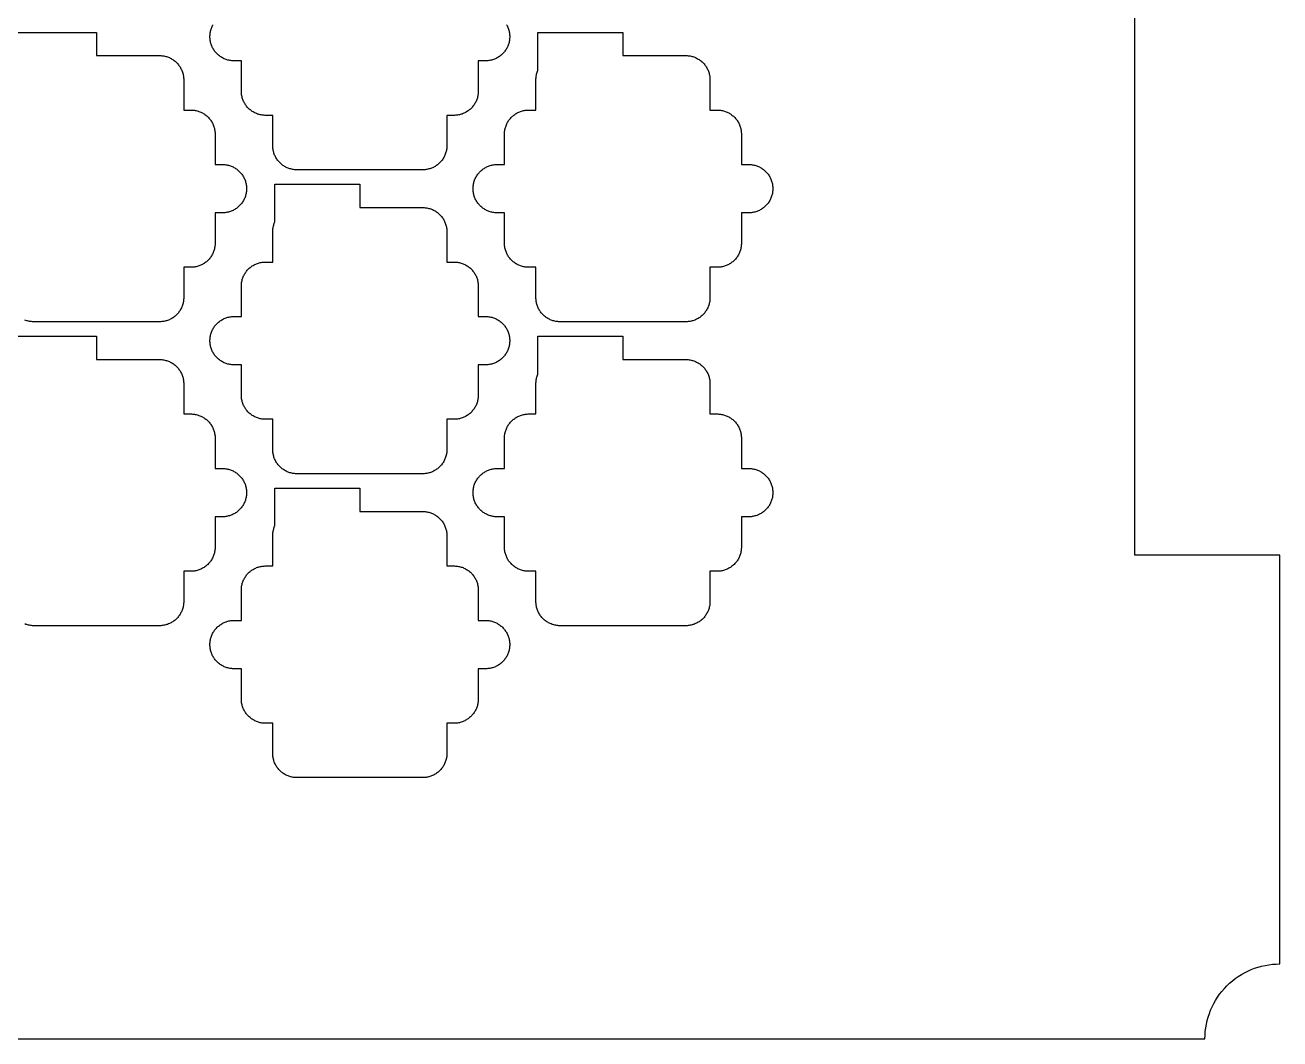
# Model space of a CAD drawing. Extents: x -49 to 54, y -38 to 38.
# Drawn here: x 28.45 to 54.4, y -38 to -17.04 of the extents above; entities that cross this region are included whole.
import ezdxf

# ---------------------------------------------------------------- set-up
doc = ezdxf.new("R2010")
doc.units = 0
doc.layers.add('CONDUCTIVE_LAYER_BACK_LAYER', color=2, linetype='CONTINUOUS')
doc.layers.add('OUTLINE', color=7, linetype='CONTINUOUS')

msp = doc.modelspace()

# ---------------------------------------------------------------- linework, layer by layer
at = {"layer": 'CONDUCTIVE_LAYER_BACK_LAYER'}
for points in [[(38.407, -17.033), (38.416, -17.051), (38.425, -17.068), (38.433, -17.087), (38.44, -17.105), (38.447, -17.124), (38.453, -17.143), (38.458, -17.162), (38.462, -17.181), (38.466, -17.201), (38.469, -17.221), (38.47, -17.24), (38.472, -17.26), (38.472, -17.28), (38.472, -17.3), (38.47, -17.32), (38.469, -17.34), (38.466, -17.359), (38.462, -17.379), (38.458, -17.398), (38.453, -17.418), (38.447, -17.437), (38.44, -17.455), (38.433, -17.474), (38.425, -17.492), (38.416, -17.51), (38.407, -17.527), (38.397, -17.544), (38.386, -17.561), (38.374, -17.577), (38.362, -17.593), (38.349, -17.608), (38.336, -17.623), (38.322, -17.637), (38.308, -17.651), (38.293, -17.664), (38.277, -17.676), (38.261, -17.688), (38.245, -17.699), (38.228, -17.71), (38.211, -17.72), (38.193, -17.729), (38.175, -17.737), (38.157, -17.745), (38.138, -17.752), (38.119, -17.758), (38.1, -17.764), (38.081, -17.768), (38.061, -17.772), (38.041, -17.775), (38.022, -17.778), (38.002, -17.779), (37.982, -17.78), (37.822, -17.78), (37.822, -18.406), (37.822, -18.426), (37.82, -18.446), (37.819, -18.466), (37.816, -18.485), (37.812, -18.505), (37.808, -18.524), (37.803, -18.543), (37.797, -18.562), (37.79, -18.581), (37.783, -18.6), (37.775, -18.618), (37.766, -18.636), (37.757, -18.653), (37.747, -18.67), (37.736, -18.687), (37.724, -18.703), (37.712, -18.719), (37.699, -18.734), (37.686, -18.749), (37.672, -18.763), (37.658, -18.777), (37.643, -18.79), (37.627, -18.802), (37.611, -18.814), (37.595, -18.825), (37.578, -18.836), (37.561, -18.846), (37.543, -18.855), (37.525, -18.863), (37.507, -18.871), (37.488, -18.878), (37.469, -18.884), (37.45, -18.889), (37.431, -18.894), (37.411, -18.898), (37.391, -18.901), (37.372, -18.904), (37.352, -18.905), (37.332, -18.906), (37.172, -18.906), (37.172, -19.532), (37.172, -19.552), (37.17, -19.572), (37.169, -19.591), (37.166, -19.611), (37.162, -19.631), (37.158, -19.65), (37.153, -19.669), (37.147, -19.688), (37.14, -19.707), (37.133, -19.726), (37.125, -19.744), (37.116, -19.762), (37.107, -19.779), (37.097, -19.796), (37.086, -19.813), (37.074, -19.829), (37.062, -19.845), (37.049, -19.86), (37.036, -19.875), (37.022, -19.889), (37.008, -19.903), (36.993, -19.916), (36.977, -19.928), (36.961, -19.94), (36.945, -19.951), (36.928, -19.962), (36.911, -19.971), (36.893, -19.981), (36.875, -19.989), (36.857, -19.997), (36.838, -20.004), (36.819, -20.01), (36.8, -20.015), (36.781, -20.02), (36.761, -20.024), (36.741, -20.027), (36.722, -20.029), (36.702, -20.031), (36.682, -20.032), (34.062, -20.032), (34.042, -20.031), (34.022, -20.029), (34.003, -20.027), (33.983, -20.024), (33.964, -20.02), (33.944, -20.015), (33.925, -20.01), (33.906, -20.004), (33.888, -19.997), (33.869, -19.989), (33.851, -19.981), (33.834, -19.971), (33.816, -19.962), (33.799, -19.951), (33.783, -19.94), (33.767, -19.928), (33.752, -19.916), (33.737, -19.903), (33.722, -19.889), (33.708, -19.875), (33.695, -19.86), (33.682, -19.845), (33.67, -19.829), (33.658, -19.813), (33.648, -19.796), (33.637, -19.779), (33.628, -19.762), (33.619, -19.744), (33.611, -19.726), (33.604, -19.707), (33.597, -19.688), (33.591, -19.669), (33.586, -19.65), (33.582, -19.631), (33.578, -19.611), (33.576, -19.591), (33.574, -19.572), (33.572, -19.552), (33.572, -19.532), (33.572, -18.906), (33.412, -18.906), (33.392, -18.905), (33.372, -18.904), (33.353, -18.901), (33.333, -18.898), (33.314, -18.894), (33.294, -18.889), (33.275, -18.884), (33.256, -18.878), (33.238, -18.871), (33.219, -18.863), (33.201, -18.855), (33.184, -18.846), (33.166, -18.836), (33.149, -18.825), (33.133, -18.814), (33.117, -18.802), (33.102, -18.79), (33.087, -18.777), (33.072, -18.763), (33.058, -18.749), (33.045, -18.734), (33.032, -18.719), (33.02, -18.703), (33.008, -18.687), (32.998, -18.67), (32.987, -18.653), (32.978, -18.636), (32.969, -18.618), (32.961, -18.6), (32.954, -18.581), (32.947, -18.562), (32.941, -18.543), (32.936, -18.524), (32.932, -18.505), (32.928, -18.485), (32.926, -18.466), (32.924, -18.446), (32.922, -18.426), (32.922, -18.406), (32.922, -17.78), (32.762, -17.78), (32.742, -17.779), (32.722, -17.778), (32.703, -17.775), (32.683, -17.772), (32.664, -17.768), (32.644, -17.764), (32.625, -17.758), (32.606, -17.752), (32.588, -17.745), (32.569, -17.737), (32.551, -17.729), (32.534, -17.72), (32.516, -17.71), (32.499, -17.699), (32.483, -17.688), (32.467, -17.676), (32.452, -17.664), (32.437, -17.651), (32.422, -17.637), (32.408, -17.623), (32.395, -17.608), (32.382, -17.593), (32.37, -17.577), (32.358, -17.561), (32.348, -17.544), (32.337, -17.527), (32.328, -17.51), (32.319, -17.492), (32.311, -17.474), (32.304, -17.455), (32.297, -17.437), (32.291, -17.418), (32.286, -17.398), (32.282, -17.379), (32.278, -17.359), (32.276, -17.34), (32.274, -17.32), (32.272, -17.3), (32.272, -17.28), (32.272, -17.26), (32.274, -17.24), (32.276, -17.221), (32.278, -17.201), (32.282, -17.181), (32.286, -17.162), (32.291, -17.143), (32.297, -17.124), (32.304, -17.105), (32.311, -17.087), (32.319, -17.068), (32.328, -17.051), (32.337, -17.033)], [(28.173, -17.19), (29.93, -17.19), (29.93, -17.671), (31.24, -17.671), (31.26, -17.671), (31.28, -17.673), (31.3, -17.675), (31.319, -17.678), (31.339, -17.682), (31.358, -17.687), (31.377, -17.692), (31.396, -17.699), (31.415, -17.706), (31.433, -17.713), (31.451, -17.722), (31.469, -17.731), (31.486, -17.741), (31.503, -17.751), (31.519, -17.762), (31.535, -17.774), (31.551, -17.787), (31.566, -17.8), (31.58, -17.813), (31.594, -17.828), (31.608, -17.842), (31.62, -17.858), (31.632, -17.873), (31.644, -17.89), (31.655, -17.906), (31.665, -17.923), (31.674, -17.941), (31.683, -17.959), (31.691, -17.977), (31.699, -17.995), (31.705, -18.014), (31.711, -18.033), (31.716, -18.052), (31.72, -18.072), (31.724, -18.091), (31.727, -18.111), (31.729, -18.131), (31.73, -18.151), (31.73, -18.17), (31.73, -18.796), (31.89, -18.796), (31.91, -18.797), (31.93, -18.799), (31.95, -18.801), (31.969, -18.804), (31.989, -18.808), (32.008, -18.813), (32.027, -18.818), (32.046, -18.825), (32.065, -18.832), (32.083, -18.839), (32.101, -18.848), (32.119, -18.857), (32.136, -18.867), (32.153, -18.877), (32.169, -18.888), (32.185, -18.9), (32.201, -18.913), (32.216, -18.926), (32.23, -18.939), (32.244, -18.953), (32.258, -18.968), (32.27, -18.983), (32.282, -18.999), (32.294, -19.015), (32.305, -19.032), (32.315, -19.049), (32.324, -19.067), (32.333, -19.084), (32.341, -19.103), (32.349, -19.121), (32.355, -19.14), (32.361, -19.159), (32.366, -19.178), (32.37, -19.197), (32.374, -19.217), (32.377, -19.237), (32.379, -19.257), (32.38, -19.276), (32.38, -19.296), (32.38, -19.922), (32.54, -19.922), (32.56, -19.923), (32.58, -19.925), (32.6, -19.927), (32.619, -19.93), (32.639, -19.934), (32.658, -19.939), (32.677, -19.944), (32.696, -19.95), (32.715, -19.957), (32.733, -19.965), (32.751, -19.973), (32.769, -19.983), (32.786, -19.992), (32.803, -20.003), (32.819, -20.014), (32.835, -20.026), (32.851, -20.038), (32.866, -20.051), (32.88, -20.065), (32.894, -20.079), (32.908, -20.094), (32.92, -20.109), (32.932, -20.125), (32.944, -20.141), (32.955, -20.158), (32.965, -20.175), (32.974, -20.192), (32.983, -20.21), (32.991, -20.228), (32.999, -20.247), (33.005, -20.266), (33.011, -20.285), (33.016, -20.304), (33.02, -20.323), (33.024, -20.343), (33.027, -20.363), (33.029, -20.382), (33.03, -20.402), (33.03, -20.422), (33.03, -20.442), (33.029, -20.462), (33.027, -20.482), (33.024, -20.501), (33.02, -20.521), (33.016, -20.54), (33.011, -20.559), (33.005, -20.578), (32.999, -20.597), (32.991, -20.616), (32.983, -20.634), (32.974, -20.652), (32.965, -20.669), (32.955, -20.686), (32.944, -20.703), (32.932, -20.719), (32.92, -20.735), (32.908, -20.75), (32.894, -20.765), (32.88, -20.779), (32.866, -20.793), (32.851, -20.806), (32.835, -20.818), (32.819, -20.83), (32.803, -20.841), (32.786, -20.852), (32.769, -20.862), (32.751, -20.871), (32.733, -20.879), (32.715, -20.887), (32.696, -20.894), (32.677, -20.9), (32.658, -20.905), (32.639, -20.91), (32.619, -20.914), (32.6, -20.917), (32.58, -20.92), (32.56, -20.921), (32.54, -20.922), (32.38, -20.922), (32.38, -21.548), (32.38, -21.568), (32.379, -21.588), (32.377, -21.607), (32.374, -21.627), (32.37, -21.647), (32.366, -21.666), (32.361, -21.685), (32.355, -21.704), (32.349, -21.723), (32.341, -21.742), (32.333, -21.76), (32.324, -21.778), (32.315, -21.795), (32.305, -21.812), (32.294, -21.829), (32.282, -21.845), (32.27, -21.861), (32.258, -21.876), (32.244, -21.891), (32.23, -21.905), (32.216, -21.919), (32.201, -21.932), (32.185, -21.944), (32.169, -21.956), (32.153, -21.967), (32.136, -21.978), (32.119, -21.987), (32.101, -21.997), (32.083, -22.005), (32.065, -22.013), (32.046, -22.02), (32.027, -22.026), (32.008, -22.031), (31.989, -22.036), (31.969, -22.04), (31.95, -22.043), (31.93, -22.045), (31.91, -22.047), (31.89, -22.048), (31.73, -22.048), (31.73, -22.674), (31.73, -22.694), (31.729, -22.713), (31.727, -22.733), (31.724, -22.753), (31.72, -22.773), (31.716, -22.792), (31.711, -22.811), (31.705, -22.83), (31.699, -22.849), (31.691, -22.867), (31.683, -22.886), (31.674, -22.903), (31.665, -22.921), (31.655, -22.938), (31.644, -22.955), (31.632, -22.971), (31.62, -22.987), (31.608, -23.002), (31.594, -23.017), (31.58, -23.031), (31.566, -23.044), (31.551, -23.057), (31.535, -23.07), (31.519, -23.082), (31.503, -23.093), (31.486, -23.103), (31.469, -23.113), (31.451, -23.122), (31.433, -23.131), (31.415, -23.138), (31.396, -23.145), (31.377, -23.152), (31.358, -23.157), (31.339, -23.162), (31.319, -23.166), (31.3, -23.169), (31.28, -23.171), (31.26, -23.173), (31.24, -23.174), (28.62, -23.174), (28.6, -23.173), (28.581, -23.171), (28.561, -23.169), (28.541, -23.166), (28.522, -23.162), (28.502, -23.157), (28.483, -23.152), (28.464, -23.145), (28.446, -23.138)], [(28.173, -23.474), (29.93, -23.474), (29.93, -23.954), (31.24, -23.954), (31.26, -23.955), (31.28, -23.957), (31.3, -23.959), (31.319, -23.962), (31.339, -23.966), (31.358, -23.971), (31.377, -23.976), (31.396, -23.982), (31.415, -23.989), (31.433, -23.997), (31.451, -24.006), (31.469, -24.015), (31.486, -24.024), (31.503, -24.035), (31.519, -24.046), (31.535, -24.058), (31.551, -24.07), (31.566, -24.083), (31.58, -24.097), (31.594, -24.111), (31.608, -24.126), (31.62, -24.141), (31.632, -24.157), (31.644, -24.173), (31.655, -24.19), (31.665, -24.207), (31.674, -24.224), (31.683, -24.242), (31.691, -24.26), (31.699, -24.279), (31.705, -24.298), (31.711, -24.317), (31.716, -24.336), (31.72, -24.355), (31.724, -24.375), (31.727, -24.395), (31.729, -24.414), (31.73, -24.434), (31.73, -24.454), (31.73, -25.08), (31.89, -25.08), (31.91, -25.081), (31.93, -25.082), (31.95, -25.085), (31.969, -25.088), (31.989, -25.092), (32.008, -25.097), (32.027, -25.102), (32.046, -25.108), (32.065, -25.115), (32.083, -25.123), (32.101, -25.131), (32.119, -25.14), (32.136, -25.15), (32.153, -25.161), (32.169, -25.172), (32.185, -25.184), (32.201, -25.196), (32.216, -25.209), (32.23, -25.223), (32.244, -25.237), (32.258, -25.252), (32.27, -25.267), (32.282, -25.283), (32.294, -25.299), (32.305, -25.316), (32.315, -25.333), (32.324, -25.35), (32.333, -25.368), (32.341, -25.386), (32.349, -25.405), (32.355, -25.424), (32.361, -25.443), (32.366, -25.462), (32.37, -25.481), (32.374, -25.501), (32.377, -25.52), (32.379, -25.54), (32.38, -25.56), (32.38, -25.58), (32.38, -26.206), (32.54, -26.206), (32.56, -26.207), (32.58, -26.208), (32.6, -26.211), (32.619, -26.214), (32.639, -26.218), (32.658, -26.222), (32.677, -26.228), (32.696, -26.234), (32.715, -26.241), (32.733, -26.249), (32.751, -26.257), (32.769, -26.266), (32.786, -26.276), (32.803, -26.287), (32.819, -26.298), (32.835, -26.31), (32.851, -26.322), (32.866, -26.335), (32.88, -26.349), (32.894, -26.363), (32.908, -26.378), (32.92, -26.393), (32.932, -26.409), (32.944, -26.425), (32.955, -26.442), (32.965, -26.459), (32.974, -26.476), (32.983, -26.494), (32.991, -26.512), (32.999, -26.531), (33.005, -26.549), (33.011, -26.568), (33.016, -26.588), (33.02, -26.607), (33.024, -26.627), (33.027, -26.646), (33.029, -26.666), (33.03, -26.686), (33.03, -26.706), (33.03, -26.726), (33.029, -26.746), (33.027, -26.765), (33.024, -26.785), (33.02, -26.805), (33.016, -26.824), (33.011, -26.843), (33.005, -26.862), (32.999, -26.881), (32.991, -26.899), (32.983, -26.918), (32.974, -26.935), (32.965, -26.953), (32.955, -26.97), (32.944, -26.987), (32.932, -27.003), (32.92, -27.019), (32.908, -27.034), (32.894, -27.049), (32.88, -27.063), (32.866, -27.076), (32.851, -27.09), (32.835, -27.102), (32.819, -27.114), (32.803, -27.125), (32.786, -27.135), (32.769, -27.145), (32.751, -27.154), (32.733, -27.163), (32.715, -27.171), (32.696, -27.178), (32.677, -27.184), (32.658, -27.189), (32.639, -27.194), (32.619, -27.198), (32.6, -27.201), (32.58, -27.203), (32.56, -27.205), (32.54, -27.206), (32.38, -27.206), (32.38, -27.832), (32.38, -27.852), (32.379, -27.871), (32.377, -27.891), (32.374, -27.911), (32.37, -27.93), (32.366, -27.95), (32.361, -27.969), (32.355, -27.988), (32.349, -28.007), (32.341, -28.025), (32.333, -28.043), (32.324, -28.061), (32.315, -28.079), (32.305, -28.096), (32.294, -28.113), (32.282, -28.129), (32.27, -28.144), (32.258, -28.16), (32.244, -28.174), (32.23, -28.189), (32.216, -28.202), (32.201, -28.215), (32.185, -28.228), (32.169, -28.24), (32.153, -28.251), (32.136, -28.261), (32.119, -28.271), (32.101, -28.28), (32.083, -28.289), (32.065, -28.296), (32.046, -28.303), (32.027, -28.31), (32.008, -28.315), (31.989, -28.32), (31.969, -28.324), (31.95, -28.327), (31.93, -28.329), (31.91, -28.331), (31.89, -28.332), (31.73, -28.332), (31.73, -28.957), (31.73, -28.977), (31.729, -28.997), (31.727, -29.017), (31.724, -29.037), (31.72, -29.056), (31.716, -29.076), (31.711, -29.095), (31.705, -29.114), (31.699, -29.133), (31.691, -29.151), (31.683, -29.169), (31.674, -29.187), (31.665, -29.205), (31.655, -29.222), (31.644, -29.238), (31.632, -29.255), (31.62, -29.27), (31.608, -29.286), (31.594, -29.3), (31.58, -29.315), (31.566, -29.328), (31.551, -29.341), (31.535, -29.354), (31.519, -29.365), (31.503, -29.377), (31.486, -29.387), (31.469, -29.397), (31.451, -29.406), (31.433, -29.415), (31.415, -29.422), (31.396, -29.429), (31.377, -29.435), (31.358, -29.441), (31.339, -29.446), (31.319, -29.449), (31.3, -29.453), (31.28, -29.455), (31.26, -29.457), (31.24, -29.457), (28.62, -29.457), (28.6, -29.457), (28.581, -29.455), (28.561, -29.453), (28.541, -29.449), (28.522, -29.446), (28.502, -29.441), (28.483, -29.435), (28.464, -29.429), (28.446, -29.422)]]:
    msp.add_lwpolyline(points, dxfattribs=at)
for points in [[(42.614, -22.674), (42.614, -22.694), (42.612, -22.713), (42.61, -22.733), (42.608, -22.753), (42.604, -22.773), (42.6, -22.792), (42.595, -22.811), (42.589, -22.83), (42.582, -22.849), (42.575, -22.867), (42.567, -22.886), (42.558, -22.903), (42.549, -22.921), (42.538, -22.938), (42.528, -22.955), (42.516, -22.971), (42.504, -22.987), (42.491, -23.002), (42.478, -23.017), (42.464, -23.031), (42.449, -23.044), (42.434, -23.057), (42.419, -23.07), (42.403, -23.082), (42.387, -23.093), (42.37, -23.103), (42.352, -23.113), (42.335, -23.122), (42.317, -23.131), (42.298, -23.138), (42.28, -23.145), (42.261, -23.152), (42.242, -23.157), (42.222, -23.162), (42.203, -23.166), (42.183, -23.169), (42.164, -23.171), (42.144, -23.173), (42.124, -23.174), (39.504, -23.174), (39.484, -23.173), (39.464, -23.171), (39.445, -23.169), (39.425, -23.166), (39.405, -23.162), (39.386, -23.157), (39.367, -23.152), (39.348, -23.145), (39.33, -23.138), (39.311, -23.131), (39.293, -23.122), (39.276, -23.113), (39.258, -23.103), (39.241, -23.093), (39.225, -23.082), (39.209, -23.07), (39.193, -23.057), (39.178, -23.044), (39.164, -23.031), (39.15, -23.017), (39.137, -23.002), (39.124, -22.987), (39.112, -22.971), (39.1, -22.955), (39.089, -22.938), (39.079, -22.921), (39.07, -22.903), (39.061, -22.886), (39.053, -22.867), (39.046, -22.849), (39.039, -22.83), (39.033, -22.811), (39.028, -22.792), (39.024, -22.773), (39.02, -22.753), (39.017, -22.733), (39.016, -22.713), (39.014, -22.694), (39.014, -22.674), (39.014, -22.048), (38.854, -22.048), (38.834, -22.047), (38.814, -22.045), (38.795, -22.043), (38.775, -22.04), (38.755, -22.036), (38.736, -22.031), (38.717, -22.026), (38.698, -22.02), (38.68, -22.013), (38.661, -22.005), (38.643, -21.997), (38.626, -21.987), (38.608, -21.978), (38.591, -21.967), (38.575, -21.956), (38.559, -21.944), (38.543, -21.932), (38.528, -21.919), (38.514, -21.905), (38.5, -21.891), (38.487, -21.876), (38.474, -21.861), (38.462, -21.845), (38.45, -21.829), (38.439, -21.812), (38.429, -21.795), (38.42, -21.778), (38.411, -21.76), (38.403, -21.742), (38.396, -21.723), (38.389, -21.704), (38.383, -21.685), (38.378, -21.666), (38.374, -21.647), (38.37, -21.627), (38.367, -21.607), (38.366, -21.588), (38.364, -21.568), (38.364, -21.548), (38.364, -20.922), (38.204, -20.922), (38.184, -20.921), (38.164, -20.92), (38.145, -20.917), (38.125, -20.914), (38.105, -20.91), (38.086, -20.905), (38.067, -20.9), (38.048, -20.894), (38.03, -20.887), (38.011, -20.879), (37.993, -20.871), (37.976, -20.862), (37.958, -20.852), (37.941, -20.841), (37.925, -20.83), (37.909, -20.818), (37.893, -20.806), (37.878, -20.793), (37.864, -20.779), (37.85, -20.765), (37.837, -20.75), (37.824, -20.735), (37.812, -20.719), (37.8, -20.703), (37.789, -20.686), (37.779, -20.669), (37.77, -20.652), (37.761, -20.634), (37.753, -20.616), (37.746, -20.597), (37.739, -20.578), (37.733, -20.559), (37.728, -20.54), (37.724, -20.521), (37.72, -20.501), (37.717, -20.482), (37.716, -20.462), (37.714, -20.442), (37.714, -20.422), (37.714, -20.402), (37.716, -20.382), (37.717, -20.363), (37.72, -20.343), (37.724, -20.323), (37.728, -20.304), (37.733, -20.285), (37.739, -20.266), (37.746, -20.247), (37.753, -20.228), (37.761, -20.21), (37.77, -20.192), (37.779, -20.175), (37.789, -20.158), (37.8, -20.141), (37.812, -20.125), (37.824, -20.109), (37.837, -20.094), (37.85, -20.079), (37.864, -20.065), (37.878, -20.051), (37.893, -20.038), (37.909, -20.026), (37.925, -20.014), (37.941, -20.003), (37.958, -19.992), (37.976, -19.983), (37.993, -19.973), (38.011, -19.965), (38.03, -19.957), (38.048, -19.95), (38.067, -19.944), (38.086, -19.939), (38.105, -19.934), (38.125, -19.93), (38.145, -19.927), (38.164, -19.925), (38.184, -19.923), (38.204, -19.922), (38.364, -19.922), (38.364, -19.296), (38.364, -19.276), (38.366, -19.257), (38.367, -19.237), (38.37, -19.217), (38.374, -19.197), (38.378, -19.178), (38.383, -19.159), (38.389, -19.14), (38.396, -19.121), (38.403, -19.103), (38.411, -19.084), (38.42, -19.067), (38.429, -19.049), (38.439, -19.032), (38.45, -19.015), (38.462, -18.999), (38.474, -18.983), (38.487, -18.968), (38.5, -18.953), (38.514, -18.939), (38.528, -18.926), (38.543, -18.913), (38.559, -18.9), (38.575, -18.888), (38.591, -18.877), (38.608, -18.867), (38.626, -18.857), (38.643, -18.848), (38.661, -18.839), (38.68, -18.832), (38.698, -18.825), (38.717, -18.818), (38.736, -18.813), (38.755, -18.808), (38.775, -18.804), (38.795, -18.801), (38.814, -18.799), (38.834, -18.797), (38.854, -18.796), (39.014, -18.796), (39.014, -18.17), (39.014, -18.151), (39.016, -18.131), (39.017, -18.111), (39.02, -18.091), (39.024, -18.072), (39.028, -18.052), (39.033, -18.033), (39.039, -18.014), (39.046, -17.995), (39.053, -17.977), (39.057, -17.968), (39.057, -17.19), (40.814, -17.19), (40.814, -17.671), (42.124, -17.671), (42.144, -17.671), (42.164, -17.673), (42.183, -17.675), (42.203, -17.678), (42.222, -17.682), (42.242, -17.687), (42.261, -17.692), (42.28, -17.699), (42.298, -17.706), (42.317, -17.713), (42.335, -17.722), (42.352, -17.731), (42.37, -17.741), (42.387, -17.751), (42.403, -17.762), (42.419, -17.774), (42.434, -17.787), (42.449, -17.8), (42.464, -17.813), (42.478, -17.828), (42.491, -17.842), (42.504, -17.858), (42.516, -17.873), (42.528, -17.89), (42.538, -17.906), (42.549, -17.923), (42.558, -17.941), (42.567, -17.959), (42.575, -17.977), (42.582, -17.995), (42.589, -18.014), (42.595, -18.033), (42.6, -18.052), (42.604, -18.072), (42.608, -18.091), (42.61, -18.111), (42.612, -18.131), (42.614, -18.151), (42.614, -18.17), (42.614, -18.796), (42.774, -18.796), (42.794, -18.797), (42.814, -18.799), (42.833, -18.801), (42.853, -18.804), (42.872, -18.808), (42.892, -18.813), (42.911, -18.818), (42.93, -18.825), (42.948, -18.832), (42.967, -18.839), (42.985, -18.848), (43.002, -18.857), (43.02, -18.867), (43.037, -18.877), (43.053, -18.888), (43.069, -18.9), (43.084, -18.913), (43.099, -18.926), (43.114, -18.939), (43.128, -18.953), (43.141, -18.968), (43.154, -18.983), (43.166, -18.999), (43.178, -19.015), (43.188, -19.032), (43.199, -19.049), (43.208, -19.067), (43.217, -19.084), (43.225, -19.103), (43.232, -19.121), (43.239, -19.14), (43.245, -19.159), (43.25, -19.178), (43.254, -19.197), (43.258, -19.217), (43.26, -19.237), (43.262, -19.257), (43.264, -19.276), (43.264, -19.296), (43.264, -19.922), (43.424, -19.922), (43.444, -19.923), (43.464, -19.925), (43.483, -19.927), (43.503, -19.93), (43.522, -19.934), (43.542, -19.939), (43.561, -19.944), (43.58, -19.95), (43.598, -19.957), (43.617, -19.965), (43.635, -19.973), (43.652, -19.983), (43.67, -19.992), (43.687, -20.003), (43.703, -20.014), (43.719, -20.026), (43.734, -20.038), (43.749, -20.051), (43.764, -20.065), (43.778, -20.079), (43.791, -20.094), (43.804, -20.109), (43.816, -20.125), (43.828, -20.141), (43.838, -20.158), (43.849, -20.175), (43.858, -20.192), (43.867, -20.21), (43.875, -20.228), (43.882, -20.247), (43.889, -20.266), (43.895, -20.285), (43.9, -20.304), (43.904, -20.323), (43.908, -20.343), (43.91, -20.363), (43.912, -20.382), (43.914, -20.402), (43.914, -20.422), (43.914, -20.442), (43.912, -20.462), (43.91, -20.482), (43.908, -20.501), (43.904, -20.521), (43.9, -20.54), (43.895, -20.559), (43.889, -20.578), (43.882, -20.597), (43.875, -20.616), (43.867, -20.634), (43.858, -20.652), (43.849, -20.669), (43.838, -20.686), (43.828, -20.703), (43.816, -20.719), (43.804, -20.735), (43.791, -20.75), (43.778, -20.765), (43.764, -20.779), (43.749, -20.793), (43.734, -20.806), (43.719, -20.818), (43.703, -20.83), (43.687, -20.841), (43.67, -20.852), (43.652, -20.862), (43.635, -20.871), (43.617, -20.879), (43.598, -20.887), (43.58, -20.894), (43.561, -20.9), (43.542, -20.905), (43.522, -20.91), (43.503, -20.914), (43.483, -20.917), (43.464, -20.92), (43.444, -20.921), (43.424, -20.922), (43.264, -20.922), (43.264, -21.548), (43.264, -21.568), (43.262, -21.588), (43.26, -21.607), (43.258, -21.627), (43.254, -21.647), (43.25, -21.666), (43.245, -21.685), (43.239, -21.704), (43.232, -21.723), (43.225, -21.742), (43.217, -21.76), (43.208, -21.778), (43.199, -21.795), (43.188, -21.812), (43.178, -21.829), (43.166, -21.845), (43.154, -21.861), (43.141, -21.876), (43.128, -21.891), (43.114, -21.905), (43.099, -21.919), (43.084, -21.932), (43.069, -21.944), (43.053, -21.956), (43.037, -21.967), (43.02, -21.978), (43.002, -21.987), (42.985, -21.997), (42.967, -22.005), (42.948, -22.013), (42.93, -22.02), (42.911, -22.026), (42.892, -22.031), (42.872, -22.036), (42.853, -22.04), (42.833, -22.043), (42.814, -22.045), (42.794, -22.047), (42.774, -22.048), (42.614, -22.048)], [(37.172, -25.816), (37.172, -25.835), (37.17, -25.855), (37.169, -25.875), (37.166, -25.895), (37.162, -25.914), (37.158, -25.934), (37.153, -25.953), (37.147, -25.972), (37.14, -25.991), (37.133, -26.009), (37.125, -26.027), (37.116, -26.045), (37.107, -26.063), (37.097, -26.08), (37.086, -26.096), (37.074, -26.113), (37.062, -26.128), (37.049, -26.144), (37.036, -26.158), (37.022, -26.173), (37.008, -26.186), (36.993, -26.199), (36.977, -26.212), (36.961, -26.224), (36.945, -26.235), (36.928, -26.245), (36.911, -26.255), (36.893, -26.264), (36.875, -26.273), (36.857, -26.28), (36.838, -26.287), (36.819, -26.294), (36.8, -26.299), (36.781, -26.304), (36.761, -26.308), (36.741, -26.311), (36.722, -26.313), (36.702, -26.315), (36.682, -26.316), (34.062, -26.316), (34.042, -26.315), (34.022, -26.313), (34.003, -26.311), (33.983, -26.308), (33.964, -26.304), (33.944, -26.299), (33.925, -26.294), (33.906, -26.287), (33.888, -26.28), (33.869, -26.273), (33.851, -26.264), (33.834, -26.255), (33.816, -26.245), (33.799, -26.235), (33.783, -26.224), (33.767, -26.212), (33.752, -26.199), (33.737, -26.186), (33.722, -26.173), (33.708, -26.158), (33.695, -26.144), (33.682, -26.128), (33.67, -26.113), (33.658, -26.096), (33.648, -26.08), (33.637, -26.063), (33.628, -26.045), (33.619, -26.027), (33.611, -26.009), (33.604, -25.991), (33.597, -25.972), (33.591, -25.953), (33.586, -25.934), (33.582, -25.914), (33.578, -25.895), (33.576, -25.875), (33.574, -25.855), (33.572, -25.835), (33.572, -25.816), (33.572, -25.19), (33.412, -25.19), (33.392, -25.189), (33.372, -25.187), (33.353, -25.185), (33.333, -25.182), (33.314, -25.178), (33.294, -25.173), (33.275, -25.168), (33.256, -25.161), (33.238, -25.155), (33.219, -25.147), (33.201, -25.138), (33.184, -25.129), (33.166, -25.119), (33.149, -25.109), (33.133, -25.098), (33.117, -25.086), (33.102, -25.074), (33.087, -25.06), (33.072, -25.047), (33.058, -25.033), (33.045, -25.018), (33.032, -25.003), (33.02, -24.987), (33.008, -24.971), (32.998, -24.954), (32.987, -24.937), (32.978, -24.919), (32.969, -24.902), (32.961, -24.883), (32.954, -24.865), (32.947, -24.846), (32.941, -24.827), (32.936, -24.808), (32.932, -24.789), (32.928, -24.769), (32.926, -24.749), (32.924, -24.729), (32.922, -24.71), (32.922, -24.69), (32.922, -24.064), (32.762, -24.064), (32.742, -24.063), (32.722, -24.061), (32.703, -24.059), (32.683, -24.056), (32.664, -24.052), (32.644, -24.047), (32.625, -24.042), (32.606, -24.036), (32.588, -24.029), (32.569, -24.021), (32.551, -24.013), (32.534, -24.003), (32.516, -23.994), (32.499, -23.983), (32.483, -23.972), (32.467, -23.96), (32.452, -23.948), (32.437, -23.935), (32.422, -23.921), (32.408, -23.907), (32.395, -23.892), (32.382, -23.877), (32.37, -23.861), (32.358, -23.845), (32.348, -23.828), (32.337, -23.811), (32.328, -23.794), (32.319, -23.776), (32.311, -23.758), (32.304, -23.739), (32.297, -23.72), (32.291, -23.701), (32.286, -23.682), (32.282, -23.663), (32.278, -23.643), (32.276, -23.623), (32.274, -23.604), (32.272, -23.584), (32.272, -23.564), (32.272, -23.544), (32.274, -23.524), (32.276, -23.504), (32.278, -23.485), (32.282, -23.465), (32.286, -23.446), (32.291, -23.427), (32.297, -23.408), (32.304, -23.389), (32.311, -23.37), (32.319, -23.352), (32.328, -23.334), (32.337, -23.317), (32.348, -23.3), (32.358, -23.283), (32.37, -23.267), (32.382, -23.251), (32.395, -23.236), (32.408, -23.221), (32.422, -23.207), (32.437, -23.193), (32.452, -23.18), (32.467, -23.168), (32.483, -23.156), (32.499, -23.145), (32.516, -23.134), (32.534, -23.124), (32.551, -23.115), (32.569, -23.107), (32.588, -23.099), (32.606, -23.092), (32.625, -23.086), (32.644, -23.081), (32.664, -23.076), (32.683, -23.072), (32.703, -23.069), (32.722, -23.066), (32.742, -23.065), (32.762, -23.064), (32.922, -23.064), (32.922, -22.438), (32.922, -22.418), (32.924, -22.398), (32.926, -22.379), (32.928, -22.359), (32.932, -22.339), (32.936, -22.32), (32.941, -22.301), (32.947, -22.282), (32.954, -22.263), (32.961, -22.244), (32.969, -22.226), (32.978, -22.208), (32.987, -22.191), (32.998, -22.174), (33.008, -22.157), (33.02, -22.141), (33.032, -22.125), (33.045, -22.11), (33.058, -22.095), (33.072, -22.081), (33.087, -22.067), (33.102, -22.054), (33.117, -22.042), (33.133, -22.03), (33.149, -22.019), (33.166, -22.008), (33.184, -21.999), (33.201, -21.989), (33.219, -21.981), (33.238, -21.973), (33.256, -21.966), (33.275, -21.96), (33.294, -21.955), (33.314, -21.95), (33.333, -21.946), (33.353, -21.943), (33.372, -21.941), (33.392, -21.939), (33.412, -21.938), (33.572, -21.938), (33.572, -21.312), (33.572, -21.292), (33.574, -21.273), (33.576, -21.253), (33.578, -21.233), (33.582, -21.214), (33.586, -21.194), (33.591, -21.175), (33.597, -21.156), (33.604, -21.137), (33.611, -21.119), (33.615, -21.109), (33.615, -20.332), (35.372, -20.332), (35.372, -20.812), (36.682, -20.812), (36.702, -20.813), (36.722, -20.815), (36.741, -20.817), (36.761, -20.82), (36.781, -20.824), (36.8, -20.829), (36.819, -20.834), (36.838, -20.841), (36.857, -20.848), (36.875, -20.855), (36.893, -20.864), (36.911, -20.873), (36.928, -20.883), (36.945, -20.893), (36.961, -20.904), (36.977, -20.916), (36.993, -20.929), (37.008, -20.942), (37.022, -20.955), (37.036, -20.969), (37.049, -20.984), (37.062, -20.999), (37.074, -21.015), (37.086, -21.031), (37.097, -21.048), (37.107, -21.065), (37.116, -21.083), (37.125, -21.1), (37.133, -21.119), (37.14, -21.137), (37.147, -21.156), (37.153, -21.175), (37.158, -21.194), (37.162, -21.214), (37.166, -21.233), (37.169, -21.253), (37.17, -21.273), (37.172, -21.292), (37.172, -21.312), (37.172, -21.938), (37.332, -21.938), (37.352, -21.939), (37.372, -21.941), (37.391, -21.943), (37.411, -21.946), (37.431, -21.95), (37.45, -21.955), (37.469, -21.96), (37.488, -21.966), (37.507, -21.973), (37.525, -21.981), (37.543, -21.989), (37.561, -21.999), (37.578, -22.008), (37.595, -22.019), (37.611, -22.03), (37.627, -22.042), (37.643, -22.054), (37.658, -22.067), (37.672, -22.081), (37.686, -22.095), (37.699, -22.11), (37.712, -22.125), (37.724, -22.141), (37.736, -22.157), (37.747, -22.174), (37.757, -22.191), (37.766, -22.208), (37.775, -22.226), (37.783, -22.244), (37.79, -22.263), (37.797, -22.282), (37.803, -22.301), (37.808, -22.32), (37.812, -22.339), (37.816, -22.359), (37.819, -22.379), (37.82, -22.398), (37.822, -22.418), (37.822, -22.438), (37.822, -23.064), (37.982, -23.064), (38.002, -23.065), (38.022, -23.066), (38.041, -23.069), (38.061, -23.072), (38.081, -23.076), (38.1, -23.081), (38.119, -23.086), (38.138, -23.092), (38.157, -23.099), (38.175, -23.107), (38.193, -23.115), (38.211, -23.124), (38.228, -23.134), (38.245, -23.145), (38.261, -23.156), (38.277, -23.168), (38.293, -23.18), (38.308, -23.193), (38.322, -23.207), (38.336, -23.221), (38.349, -23.236), (38.362, -23.251), (38.374, -23.267), (38.386, -23.283), (38.397, -23.3), (38.407, -23.317), (38.416, -23.334), (38.425, -23.352), (38.433, -23.37), (38.44, -23.389), (38.447, -23.408), (38.453, -23.427), (38.458, -23.446), (38.462, -23.465), (38.466, -23.485), (38.469, -23.504), (38.47, -23.524), (38.472, -23.544), (38.472, -23.564), (38.472, -23.584), (38.47, -23.604), (38.469, -23.623), (38.466, -23.643), (38.462, -23.663), (38.458, -23.682), (38.453, -23.701), (38.447, -23.72), (38.44, -23.739), (38.433, -23.758), (38.425, -23.776), (38.416, -23.794), (38.407, -23.811), (38.397, -23.828), (38.386, -23.845), (38.374, -23.861), (38.362, -23.877), (38.349, -23.892), (38.336, -23.907), (38.322, -23.921), (38.308, -23.935), (38.293, -23.948), (38.277, -23.96), (38.261, -23.972), (38.245, -23.983), (38.228, -23.994), (38.211, -24.003), (38.193, -24.013), (38.175, -24.021), (38.157, -24.029), (38.138, -24.036), (38.119, -24.042), (38.1, -24.047), (38.081, -24.052), (38.061, -24.056), (38.041, -24.059), (38.022, -24.061), (38.002, -24.063), (37.982, -24.064), (37.822, -24.064), (37.822, -24.69), (37.822, -24.71), (37.82, -24.729), (37.819, -24.749), (37.816, -24.769), (37.812, -24.789), (37.808, -24.808), (37.803, -24.827), (37.797, -24.846), (37.79, -24.865), (37.783, -24.883), (37.775, -24.902), (37.766, -24.919), (37.757, -24.937), (37.747, -24.954), (37.736, -24.971), (37.724, -24.987), (37.712, -25.003), (37.699, -25.018), (37.686, -25.033), (37.672, -25.047), (37.658, -25.06), (37.643, -25.074), (37.627, -25.086), (37.611, -25.098), (37.595, -25.109), (37.578, -25.119), (37.561, -25.129), (37.543, -25.138), (37.525, -25.147), (37.507, -25.155), (37.488, -25.161), (37.469, -25.168), (37.45, -25.173), (37.431, -25.178), (37.411, -25.182), (37.391, -25.185), (37.372, -25.187), (37.352, -25.189), (37.332, -25.19), (37.172, -25.19)], [(42.614, -28.957), (42.614, -28.977), (42.612, -28.997), (42.61, -29.017), (42.608, -29.037), (42.604, -29.056), (42.6, -29.076), (42.595, -29.095), (42.589, -29.114), (42.582, -29.133), (42.575, -29.151), (42.567, -29.169), (42.558, -29.187), (42.549, -29.205), (42.538, -29.222), (42.528, -29.238), (42.516, -29.255), (42.504, -29.27), (42.491, -29.286), (42.478, -29.3), (42.464, -29.315), (42.449, -29.328), (42.434, -29.341), (42.419, -29.354), (42.403, -29.365), (42.387, -29.377), (42.37, -29.387), (42.352, -29.397), (42.335, -29.406), (42.317, -29.415), (42.298, -29.422), (42.28, -29.429), (42.261, -29.435), (42.242, -29.441), (42.222, -29.446), (42.203, -29.449), (42.183, -29.453), (42.164, -29.455), (42.144, -29.457), (42.124, -29.457), (39.504, -29.457), (39.484, -29.457), (39.464, -29.455), (39.445, -29.453), (39.425, -29.449), (39.405, -29.446), (39.386, -29.441), (39.367, -29.435), (39.348, -29.429), (39.33, -29.422), (39.311, -29.415), (39.293, -29.406), (39.276, -29.397), (39.258, -29.387), (39.241, -29.377), (39.225, -29.365), (39.209, -29.354), (39.193, -29.341), (39.178, -29.328), (39.164, -29.315), (39.15, -29.3), (39.137, -29.286), (39.124, -29.27), (39.112, -29.255), (39.1, -29.238), (39.089, -29.222), (39.079, -29.205), (39.07, -29.187), (39.061, -29.169), (39.053, -29.151), (39.046, -29.133), (39.039, -29.114), (39.033, -29.095), (39.028, -29.076), (39.024, -29.056), (39.02, -29.037), (39.017, -29.017), (39.016, -28.997), (39.014, -28.977), (39.014, -28.957), (39.014, -28.332), (38.854, -28.332), (38.834, -28.331), (38.814, -28.329), (38.795, -28.327), (38.775, -28.324), (38.755, -28.32), (38.736, -28.315), (38.717, -28.31), (38.698, -28.303), (38.68, -28.296), (38.661, -28.289), (38.643, -28.28), (38.626, -28.271), (38.608, -28.261), (38.591, -28.251), (38.575, -28.24), (38.559, -28.228), (38.543, -28.215), (38.528, -28.202), (38.514, -28.189), (38.5, -28.174), (38.487, -28.16), (38.474, -28.144), (38.462, -28.129), (38.45, -28.113), (38.439, -28.096), (38.429, -28.079), (38.42, -28.061), (38.411, -28.043), (38.403, -28.025), (38.396, -28.007), (38.389, -27.988), (38.383, -27.969), (38.378, -27.95), (38.374, -27.93), (38.37, -27.911), (38.367, -27.891), (38.366, -27.871), (38.364, -27.852), (38.364, -27.832), (38.364, -27.206), (38.204, -27.206), (38.184, -27.205), (38.164, -27.203), (38.145, -27.201), (38.125, -27.198), (38.105, -27.194), (38.086, -27.189), (38.067, -27.184), (38.048, -27.178), (38.03, -27.171), (38.011, -27.163), (37.993, -27.154), (37.976, -27.145), (37.958, -27.135), (37.941, -27.125), (37.925, -27.114), (37.909, -27.102), (37.893, -27.09), (37.878, -27.076), (37.864, -27.063), (37.85, -27.049), (37.837, -27.034), (37.824, -27.019), (37.812, -27.003), (37.8, -26.987), (37.789, -26.97), (37.779, -26.953), (37.77, -26.935), (37.761, -26.918), (37.753, -26.899), (37.746, -26.881), (37.739, -26.862), (37.733, -26.843), (37.728, -26.824), (37.724, -26.805), (37.72, -26.785), (37.717, -26.765), (37.716, -26.746), (37.714, -26.726), (37.714, -26.706), (37.714, -26.686), (37.716, -26.666), (37.717, -26.646), (37.72, -26.627), (37.724, -26.607), (37.728, -26.588), (37.733, -26.568), (37.739, -26.549), (37.746, -26.531), (37.753, -26.512), (37.761, -26.494), (37.77, -26.476), (37.779, -26.459), (37.789, -26.442), (37.8, -26.425), (37.812, -26.409), (37.824, -26.393), (37.837, -26.378), (37.85, -26.363), (37.864, -26.349), (37.878, -26.335), (37.893, -26.322), (37.909, -26.31), (37.925, -26.298), (37.941, -26.287), (37.958, -26.276), (37.976, -26.266), (37.993, -26.257), (38.011, -26.249), (38.03, -26.241), (38.048, -26.234), (38.067, -26.228), (38.086, -26.222), (38.105, -26.218), (38.125, -26.214), (38.145, -26.211), (38.164, -26.208), (38.184, -26.207), (38.204, -26.206), (38.364, -26.206), (38.364, -25.58), (38.364, -25.56), (38.366, -25.54), (38.367, -25.52), (38.37, -25.501), (38.374, -25.481), (38.378, -25.462), (38.383, -25.443), (38.389, -25.424), (38.396, -25.405), (38.403, -25.386), (38.411, -25.368), (38.42, -25.35), (38.429, -25.333), (38.439, -25.316), (38.45, -25.299), (38.462, -25.283), (38.474, -25.267), (38.487, -25.252), (38.5, -25.237), (38.514, -25.223), (38.528, -25.209), (38.543, -25.196), (38.559, -25.184), (38.575, -25.172), (38.591, -25.161), (38.608, -25.15), (38.626, -25.14), (38.643, -25.131), (38.661, -25.123), (38.68, -25.115), (38.698, -25.108), (38.717, -25.102), (38.736, -25.097), (38.755, -25.092), (38.775, -25.088), (38.795, -25.085), (38.814, -25.082), (38.834, -25.081), (38.854, -25.08), (39.014, -25.08), (39.014, -24.454), (39.014, -24.434), (39.016, -24.414), (39.017, -24.395), (39.02, -24.375), (39.024, -24.355), (39.028, -24.336), (39.033, -24.317), (39.039, -24.298), (39.046, -24.279), (39.053, -24.26), (39.057, -24.251), (39.057, -23.474), (40.814, -23.474), (40.814, -23.954), (42.124, -23.954), (42.144, -23.955), (42.164, -23.957), (42.183, -23.959), (42.203, -23.962), (42.222, -23.966), (42.242, -23.971), (42.261, -23.976), (42.28, -23.982), (42.298, -23.989), (42.317, -23.997), (42.335, -24.006), (42.352, -24.015), (42.37, -24.024), (42.387, -24.035), (42.403, -24.046), (42.419, -24.058), (42.434, -24.07), (42.449, -24.083), (42.464, -24.097), (42.478, -24.111), (42.491, -24.126), (42.504, -24.141), (42.516, -24.157), (42.528, -24.173), (42.538, -24.19), (42.549, -24.207), (42.558, -24.224), (42.567, -24.242), (42.575, -24.26), (42.582, -24.279), (42.589, -24.298), (42.595, -24.317), (42.6, -24.336), (42.604, -24.355), (42.608, -24.375), (42.61, -24.395), (42.612, -24.414), (42.614, -24.434), (42.614, -24.454), (42.614, -25.08), (42.774, -25.08), (42.794, -25.081), (42.814, -25.082), (42.833, -25.085), (42.853, -25.088), (42.872, -25.092), (42.892, -25.097), (42.911, -25.102), (42.93, -25.108), (42.948, -25.115), (42.967, -25.123), (42.985, -25.131), (43.002, -25.14), (43.02, -25.15), (43.037, -25.161), (43.053, -25.172), (43.069, -25.184), (43.084, -25.196), (43.099, -25.209), (43.114, -25.223), (43.128, -25.237), (43.141, -25.252), (43.154, -25.267), (43.166, -25.283), (43.178, -25.299), (43.188, -25.316), (43.199, -25.333), (43.208, -25.35), (43.217, -25.368), (43.225, -25.386), (43.232, -25.405), (43.239, -25.424), (43.245, -25.443), (43.25, -25.462), (43.254, -25.481), (43.258, -25.501), (43.26, -25.52), (43.262, -25.54), (43.264, -25.56), (43.264, -25.58), (43.264, -26.206), (43.424, -26.206), (43.444, -26.207), (43.464, -26.208), (43.483, -26.211), (43.503, -26.214), (43.522, -26.218), (43.542, -26.222), (43.561, -26.228), (43.58, -26.234), (43.598, -26.241), (43.617, -26.249), (43.635, -26.257), (43.652, -26.266), (43.67, -26.276), (43.687, -26.287), (43.703, -26.298), (43.719, -26.31), (43.734, -26.322), (43.749, -26.335), (43.764, -26.349), (43.778, -26.363), (43.791, -26.378), (43.804, -26.393), (43.816, -26.409), (43.828, -26.425), (43.838, -26.442), (43.849, -26.459), (43.858, -26.476), (43.867, -26.494), (43.875, -26.512), (43.882, -26.531), (43.889, -26.549), (43.895, -26.568), (43.9, -26.588), (43.904, -26.607), (43.908, -26.627), (43.91, -26.646), (43.912, -26.666), (43.914, -26.686), (43.914, -26.706), (43.914, -26.726), (43.912, -26.746), (43.91, -26.765), (43.908, -26.785), (43.904, -26.805), (43.9, -26.824), (43.895, -26.843), (43.889, -26.862), (43.882, -26.881), (43.875, -26.899), (43.867, -26.918), (43.858, -26.935), (43.849, -26.953), (43.838, -26.97), (43.828, -26.987), (43.816, -27.003), (43.804, -27.019), (43.791, -27.034), (43.778, -27.049), (43.764, -27.063), (43.749, -27.076), (43.734, -27.09), (43.719, -27.102), (43.703, -27.114), (43.687, -27.125), (43.67, -27.135), (43.652, -27.145), (43.635, -27.154), (43.617, -27.163), (43.598, -27.171), (43.58, -27.178), (43.561, -27.184), (43.542, -27.189), (43.522, -27.194), (43.503, -27.198), (43.483, -27.201), (43.464, -27.203), (43.444, -27.205), (43.424, -27.206), (43.264, -27.206), (43.264, -27.832), (43.264, -27.852), (43.262, -27.871), (43.26, -27.891), (43.258, -27.911), (43.254, -27.93), (43.25, -27.95), (43.245, -27.969), (43.239, -27.988), (43.232, -28.007), (43.225, -28.025), (43.217, -28.043), (43.208, -28.061), (43.199, -28.079), (43.188, -28.096), (43.178, -28.113), (43.166, -28.129), (43.154, -28.144), (43.141, -28.16), (43.128, -28.174), (43.114, -28.189), (43.099, -28.202), (43.084, -28.215), (43.069, -28.228), (43.053, -28.24), (43.037, -28.251), (43.02, -28.261), (43.002, -28.271), (42.985, -28.28), (42.967, -28.289), (42.948, -28.296), (42.93, -28.303), (42.911, -28.31), (42.892, -28.315), (42.872, -28.32), (42.853, -28.324), (42.833, -28.327), (42.814, -28.329), (42.794, -28.331), (42.774, -28.332), (42.614, -28.332)], [(37.172, -32.099), (37.172, -32.119), (37.17, -32.139), (37.169, -32.159), (37.166, -32.179), (37.162, -32.198), (37.158, -32.217), (37.153, -32.237), (37.147, -32.256), (37.14, -32.274), (37.133, -32.293), (37.125, -32.311), (37.116, -32.329), (37.107, -32.346), (37.097, -32.364), (37.086, -32.38), (37.074, -32.396), (37.062, -32.412), (37.049, -32.427), (37.036, -32.442), (37.022, -32.456), (37.008, -32.47), (36.993, -32.483), (36.977, -32.495), (36.961, -32.507), (36.945, -32.518), (36.928, -32.529), (36.911, -32.539), (36.893, -32.548), (36.875, -32.556), (36.857, -32.564), (36.838, -32.571), (36.819, -32.577), (36.8, -32.583), (36.781, -32.587), (36.761, -32.591), (36.741, -32.594), (36.722, -32.597), (36.702, -32.598), (36.682, -32.599), (34.062, -32.599), (34.042, -32.598), (34.022, -32.597), (34.003, -32.594), (33.983, -32.591), (33.964, -32.587), (33.944, -32.583), (33.925, -32.577), (33.906, -32.571), (33.888, -32.564), (33.869, -32.556), (33.851, -32.548), (33.834, -32.539), (33.816, -32.529), (33.799, -32.518), (33.783, -32.507), (33.767, -32.495), (33.752, -32.483), (33.737, -32.47), (33.722, -32.456), (33.708, -32.442), (33.695, -32.427), (33.682, -32.412), (33.67, -32.396), (33.658, -32.38), (33.648, -32.364), (33.637, -32.346), (33.628, -32.329), (33.619, -32.311), (33.611, -32.293), (33.604, -32.274), (33.597, -32.256), (33.591, -32.237), (33.586, -32.217), (33.582, -32.198), (33.578, -32.179), (33.576, -32.159), (33.574, -32.139), (33.572, -32.119), (33.572, -32.099), (33.572, -31.473), (33.412, -31.473), (33.392, -31.473), (33.372, -31.471), (33.353, -31.469), (33.333, -31.466), (33.314, -31.462), (33.294, -31.457), (33.275, -31.451), (33.256, -31.445), (33.238, -31.438), (33.219, -31.431), (33.201, -31.422), (33.184, -31.413), (33.166, -31.403), (33.149, -31.393), (33.133, -31.381), (33.117, -31.37), (33.102, -31.357), (33.087, -31.344), (33.072, -31.331), (33.058, -31.316), (33.045, -31.302), (33.032, -31.286), (33.02, -31.271), (33.008, -31.254), (32.998, -31.238), (32.987, -31.221), (32.978, -31.203), (32.969, -31.185), (32.961, -31.167), (32.954, -31.149), (32.947, -31.13), (32.941, -31.111), (32.936, -31.092), (32.932, -31.072), (32.928, -31.053), (32.926, -31.033), (32.924, -31.013), (32.922, -30.993), (32.922, -30.973), (32.922, -30.348), (32.762, -30.348), (32.742, -30.347), (32.722, -30.345), (32.703, -30.343), (32.683, -30.34), (32.664, -30.336), (32.644, -30.331), (32.625, -30.326), (32.606, -30.319), (32.588, -30.312), (32.569, -30.305), (32.551, -30.296), (32.534, -30.287), (32.516, -30.277), (32.499, -30.267), (32.483, -30.256), (32.467, -30.244), (32.452, -30.231), (32.437, -30.218), (32.422, -30.205), (32.408, -30.191), (32.395, -30.176), (32.382, -30.161), (32.37, -30.145), (32.358, -30.129), (32.348, -30.112), (32.337, -30.095), (32.328, -30.077), (32.319, -30.059), (32.311, -30.041), (32.304, -30.023), (32.297, -30.004), (32.291, -29.985), (32.286, -29.966), (32.282, -29.946), (32.278, -29.927), (32.276, -29.907), (32.274, -29.887), (32.272, -29.868), (32.272, -29.848), (32.272, -29.828), (32.274, -29.808), (32.276, -29.788), (32.278, -29.768), (32.282, -29.749), (32.286, -29.729), (32.291, -29.71), (32.297, -29.691), (32.304, -29.672), (32.311, -29.654), (32.319, -29.636), (32.328, -29.618), (32.337, -29.601), (32.348, -29.583), (32.358, -29.567), (32.37, -29.551), (32.382, -29.535), (32.395, -29.52), (32.408, -29.505), (32.422, -29.491), (32.437, -29.477), (32.452, -29.464), (32.467, -29.451), (32.483, -29.44), (32.499, -29.429), (32.516, -29.418), (32.534, -29.408), (32.551, -29.399), (32.569, -29.391), (32.588, -29.383), (32.606, -29.376), (32.625, -29.37), (32.644, -29.364), (32.664, -29.36), (32.683, -29.356), (32.703, -29.352), (32.722, -29.35), (32.742, -29.349), (32.762, -29.348), (32.922, -29.348), (32.922, -28.722), (32.922, -28.702), (32.924, -28.682), (32.926, -28.662), (32.928, -28.643), (32.932, -28.623), (32.936, -28.604), (32.941, -28.584), (32.947, -28.565), (32.954, -28.547), (32.961, -28.528), (32.969, -28.51), (32.978, -28.492), (32.987, -28.475), (32.998, -28.458), (33.008, -28.441), (33.02, -28.425), (33.032, -28.409), (33.045, -28.394), (33.058, -28.379), (33.072, -28.365), (33.087, -28.351), (33.102, -28.338), (33.117, -28.326), (33.133, -28.314), (33.149, -28.303), (33.166, -28.292), (33.184, -28.282), (33.201, -28.273), (33.219, -28.265), (33.238, -28.257), (33.256, -28.25), (33.275, -28.244), (33.294, -28.238), (33.314, -28.234), (33.333, -28.23), (33.353, -28.227), (33.372, -28.224), (33.392, -28.223), (33.412, -28.222), (33.572, -28.222), (33.572, -27.596), (33.572, -27.576), (33.574, -27.556), (33.576, -27.536), (33.578, -27.517), (33.582, -27.497), (33.586, -27.478), (33.591, -27.459), (33.597, -27.44), (33.604, -27.421), (33.611, -27.402), (33.615, -27.393), (33.615, -26.616), (35.372, -26.616), (35.372, -27.096), (36.682, -27.096), (36.702, -27.097), (36.722, -27.098), (36.741, -27.101), (36.761, -27.104), (36.781, -27.108), (36.8, -27.113), (36.819, -27.118), (36.838, -27.124), (36.857, -27.131), (36.875, -27.139), (36.893, -27.147), (36.911, -27.157), (36.928, -27.166), (36.945, -27.177), (36.961, -27.188), (36.977, -27.2), (36.993, -27.212), (37.008, -27.225), (37.022, -27.239), (37.036, -27.253), (37.049, -27.268), (37.062, -27.283), (37.074, -27.299), (37.086, -27.315), (37.097, -27.332), (37.107, -27.349), (37.116, -27.366), (37.125, -27.384), (37.133, -27.402), (37.14, -27.421), (37.147, -27.44), (37.153, -27.459), (37.158, -27.478), (37.162, -27.497), (37.166, -27.517), (37.169, -27.536), (37.17, -27.556), (37.172, -27.576), (37.172, -27.596), (37.172, -28.222), (37.332, -28.222), (37.352, -28.223), (37.372, -28.224), (37.391, -28.227), (37.411, -28.23), (37.431, -28.234), (37.45, -28.238), (37.469, -28.244), (37.488, -28.25), (37.507, -28.257), (37.525, -28.265), (37.543, -28.273), (37.561, -28.282), (37.578, -28.292), (37.595, -28.303), (37.611, -28.314), (37.627, -28.326), (37.643, -28.338), (37.658, -28.351), (37.672, -28.365), (37.686, -28.379), (37.699, -28.394), (37.712, -28.409), (37.724, -28.425), (37.736, -28.441), (37.747, -28.458), (37.757, -28.475), (37.766, -28.492), (37.775, -28.51), (37.783, -28.528), (37.79, -28.547), (37.797, -28.565), (37.803, -28.584), (37.808, -28.604), (37.812, -28.623), (37.816, -28.643), (37.819, -28.662), (37.82, -28.682), (37.822, -28.702), (37.822, -28.722), (37.822, -29.348), (37.982, -29.348), (38.002, -29.349), (38.022, -29.35), (38.041, -29.352), (38.061, -29.356), (38.081, -29.36), (38.1, -29.364), (38.119, -29.37), (38.138, -29.376), (38.157, -29.383), (38.175, -29.391), (38.193, -29.399), (38.211, -29.408), (38.228, -29.418), (38.245, -29.429), (38.261, -29.44), (38.277, -29.451), (38.293, -29.464), (38.308, -29.477), (38.322, -29.491), (38.336, -29.505), (38.349, -29.52), (38.362, -29.535), (38.374, -29.551), (38.386, -29.567), (38.397, -29.583), (38.407, -29.601), (38.416, -29.618), (38.425, -29.636), (38.433, -29.654), (38.44, -29.672), (38.447, -29.691), (38.453, -29.71), (38.458, -29.729), (38.462, -29.749), (38.466, -29.768), (38.469, -29.788), (38.47, -29.808), (38.472, -29.828), (38.472, -29.848), (38.472, -29.868), (38.47, -29.887), (38.469, -29.907), (38.466, -29.927), (38.462, -29.946), (38.458, -29.966), (38.453, -29.985), (38.447, -30.004), (38.44, -30.023), (38.433, -30.041), (38.425, -30.059), (38.416, -30.077), (38.407, -30.095), (38.397, -30.112), (38.386, -30.129), (38.374, -30.145), (38.362, -30.161), (38.349, -30.176), (38.336, -30.191), (38.322, -30.205), (38.308, -30.218), (38.293, -30.231), (38.277, -30.244), (38.261, -30.256), (38.245, -30.267), (38.228, -30.277), (38.211, -30.287), (38.193, -30.296), (38.175, -30.305), (38.157, -30.312), (38.138, -30.319), (38.119, -30.326), (38.1, -30.331), (38.081, -30.336), (38.061, -30.34), (38.041, -30.343), (38.022, -30.345), (38.002, -30.347), (37.982, -30.348), (37.822, -30.348), (37.822, -30.973), (37.822, -30.993), (37.82, -31.013), (37.819, -31.033), (37.816, -31.053), (37.812, -31.072), (37.808, -31.092), (37.803, -31.111), (37.797, -31.13), (37.79, -31.149), (37.783, -31.167), (37.775, -31.185), (37.766, -31.203), (37.757, -31.221), (37.747, -31.238), (37.736, -31.254), (37.724, -31.271), (37.712, -31.286), (37.699, -31.302), (37.686, -31.316), (37.672, -31.331), (37.658, -31.344), (37.643, -31.357), (37.627, -31.37), (37.611, -31.381), (37.595, -31.393), (37.578, -31.403), (37.561, -31.413), (37.543, -31.422), (37.525, -31.431), (37.507, -31.438), (37.488, -31.445), (37.469, -31.451), (37.45, -31.457), (37.431, -31.462), (37.411, -31.466), (37.391, -31.469), (37.372, -31.471), (37.352, -31.473), (37.332, -31.473), (37.172, -31.473)]]:
    msp.add_lwpolyline(points, close=True, dxfattribs=at)
at = {"layer": 'OUTLINE'}
msp.add_lwpolyline([(-49.4, -36.45, -0.414214), (-47.85, -38), (52.85, -38, -0.414214), (54.4, -36.45), (54.4, -28), (51.4, -28), (51.4, 28), (54.4, 28), (54.4, 36.45, -0.414214), (52.85, 38), (-47.85, 38, -0.414214), (-49.4, 36.45)], format="xyb", close=True, dxfattribs=at)

doc.saveas('drawing.dxf')
